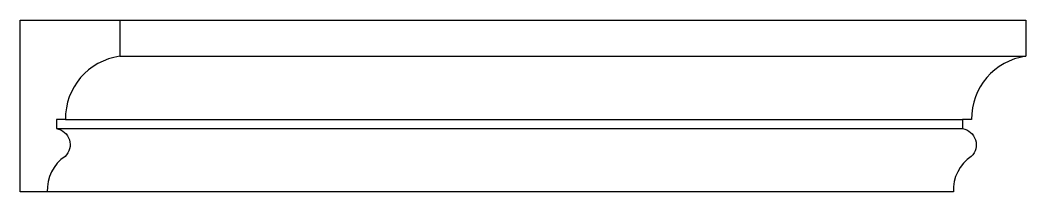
# Model space of a CAD drawing. Extents: x 393 to 615, y 54 to 92.
import ezdxf

# ---------------------------------------------------------------- set-up
doc = ezdxf.new("R2010")
doc.units = 0
doc.header["$LTSCALE"] = 10
doc.header["$MEASUREMENT"] = 0
doc.layers.add('4', color=4, linetype='CONTINUOUS')
doc.layers.add('7', color=7, linetype='CONTINUOUS')

msp = doc.modelspace()

# ---------------------------------------------------------------- linework, layer by layer
at = {"layer": '4'}
for p, q in [((415.43, 91.59), (615.43, 91.59)), ((599.43, 53.59), (399.43, 53.59))]:
    msp.add_line(p, q, dxfattribs=at)
msp.add_lwpolyline([(393.43, 53.59), (393.43, 91.59), (415.43, 91.59), (415.43, 83.59, 0.378663), (403.43, 69.59), (401.43, 69.59), (401.43, 67.59, -0.623753), (403.35, 61.45, 0.259847), (399.43, 53.59)], format="xyb", close=True, dxfattribs=at)
msp.add_lwpolyline([(615.43, 91.59), (615.43, 83.59, 0.378663), (603.43, 69.59), (601.43, 69.59), (601.43, 67.59, -0.623753), (603.35, 61.45, 0.259847), (599.43, 53.59)], format="xyb", dxfattribs=at)
at = {"layer": '7'}
for p, q in [((415.43, 83.59), (615.43, 83.59)), ((403.43, 69.59), (601.43, 69.59)), ((401.43, 67.59), (601.43, 67.59))]:
    msp.add_line(p, q, dxfattribs=at)

doc.saveas('drawing.dxf')
